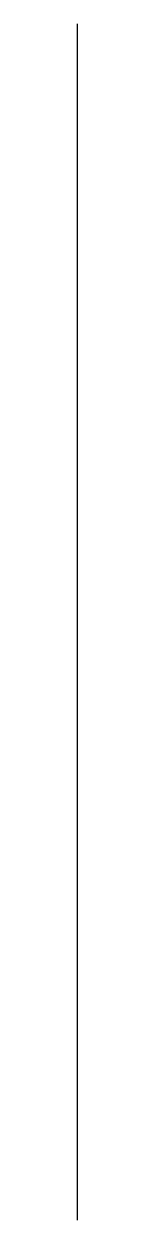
# Model space of a CAD drawing. Header units: millimetres. Extents: x -47822769 to -47822769, y -23490845 to -23366758.
import ezdxf

# ---------------------------------------------------------------- set-up
doc = ezdxf.new("R2010")
doc.units = ezdxf.units.MM
doc.layers.add('ARQ_0_AREAS', color=7, linetype='Continuous', true_color=0x5a1694, plot=False)

# ---------------------------------------------------------------- blocks, each defined once
blk = doc.blocks.new('A$Cb46c546e')
at = {"layer": 'ARQ_0_AREAS'}
blk.add_line((57.86, -76.91), (-66.23, -76.91), dxfattribs=at)

msp = doc.modelspace()

# ---------------------------------------------------------------- block references
at = {"xscale": 1000, "yscale": 1000, "zscale": 1000, "rotation": 270}
msp.add_blockref('A$Cb46c546e', (-47745862, -23432989), dxfattribs=at)

doc.saveas('drawing.dxf')
